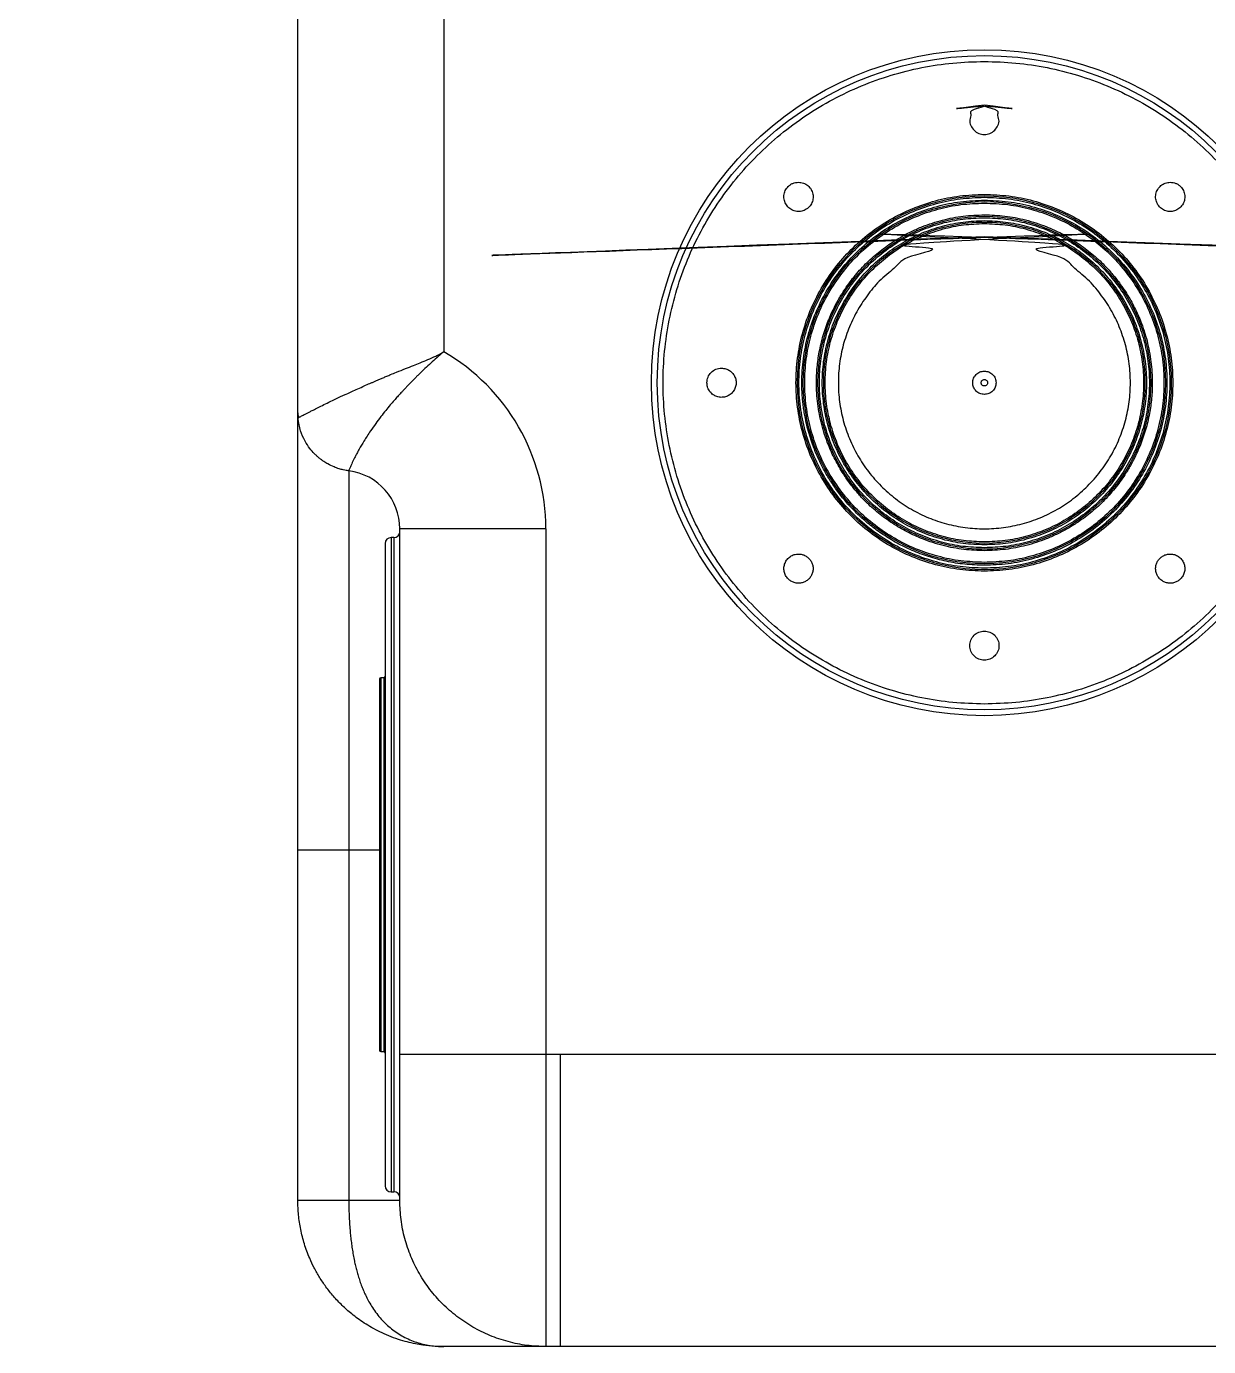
# Model space of a CAD drawing. Extents: x -84241 to 2571207, y -225492 to 1687411.
# Drawn here: x 78182.9 to 78577.5, y -11596.3 to -11155.6 of the extents above; entities that cross this region are included whole.
import ezdxf

# ---------------------------------------------------------------- set-up
doc = ezdxf.new("R2010")
doc.units = 0
doc.header["$LTSCALE"] = 1000
doc.layers.get('0').update_dxf_attribs({"linetype": 'CONTINUOUS'})
doc.layers.add('W-DRAI-DIMS', color=51, linetype='CONTINUOUS')

# ---------------------------------------------------------------- blocks, each defined once
blk = doc.blocks.new('污水提升器')
at = {"layer": 'W-DRAI-DIMS', "color": 9}
for p, q in [((-562.53, 329.51), (-562.53, 540)), ((-487.53, 540), (-487.53, 360.87)), ((-562.53, 329.51), (-562.42, 326.98)), ((-562.53, 105), (-562.53, 329.51)), ((-536.34, 299.76), (-536.34, 105)), ((-513.15, 265.5), (-514.65, 265.5)), ((-514.65, 265.5), (-514.65, -70.5)), ((-513.15, 265.5), (-513.15, -70.5)), ((-435.15, 270), (-510.15, 270)), ((-510.15, 0), (-510.15, 270)), ((-435.15, 270), (-435.15, 0)), ((-518.4, 193.5), (-519.9, 193.5)), ((-519.9, 193.5), (-519.9, 1.5)), ((-518.4, 193.5), (-518.4, 1.5)), ((-536.34, 105), (-562.53, 105)), ((-562.53, -75), (-562.53, 105)), ((-536.34, 105), (-536.34, -75)), ((-520.53, 105), (-536.34, 105)), ((-519.9, 1.5), (-518.4, 1.5)), ((-427.65, 0), (-435.15, 0)), ((0, 0), (-427.65, 0)), ((-514.65, -70.5), (-513.15, -70.5)), ((-536.34, -75), (-562.53, -75)), ((-510.15, -75), (-536.34, -75)), ((-435.15, -150), (-487.53, -150)), ((-427.65, -150), (-435.15, -150)), ((-78.38, -150), (-427.65, -150))]:
    blk.add_line(p, q, dxfattribs=at)
at = {"layer": 'W-DRAI-DIMS', "color": 9, "flags": 128}
blk.add_lwpolyline([(-523.79, -140.63), (-523.94, -140.56), (-524.2, -140.43)], dxfattribs=at)
at = {"layer": 'W-DRAI-DIMS', "color": 9}
for radius in [171, 168, 96, 93, 85.5, 82.5]:
    blk.add_circle((-209.92, 345), radius, dxfattribs=at)
for centre, radius, start, end in [((-540.15, 270), 105, 0, 59.92736), ((-540.15, 270), 30, 0, 82.77118), ((-514.65, 262.5), 3, 90, 180), ((-513.15, 268.5), 3, 270, 0), ((-519.9, 192.75), 0.75, 90, 180), ((-518.4, 194.25), 0.75, 270, 0), ((-519.9, 2.25), 0.75, 180, 270), ((-518.4, 0.75), 0.75, 0, 90), ((-514.65, -67.5), 3, 180, 270), ((-513.15, -73.5), 3, 0, 90)]:
    blk.add_arc(centre, radius, start, end, dxfattribs=at)
for points in [[(-209.92, 180), (-215.32, 180.15), (-226.12, 180.46), (-242.16, 182.93), (-257.89, 186.85), (-273.16, 192.32), (-287.82, 199.25), (-301.73, 207.59), (-314.76, 217.25), (-326.78, 228.14), (-337.67, 240.16), (-347.33, 253.18), (-355.67, 267.09), (-362.6, 281.76), (-368.07, 297.03), (-372.01, 312.76), (-374.39, 328.8), (-375.18, 345), (-374.39, 361.2), (-372.01, 377.24), (-368.07, 392.97), (-362.6, 408.24), (-355.67, 422.91), (-347.33, 436.82), (-337.67, 449.84), (-326.78, 461.86), (-314.76, 472.75), (-301.73, 482.41), (-287.82, 490.75), (-273.16, 497.68), (-257.89, 503.15), (-242.16, 507.07), (-226.12, 509.54), (-215.32, 509.85), (-209.92, 510)], [(-209.92, 510), (-204.52, 509.85), (-193.72, 509.54), (-177.68, 507.07), (-161.94, 503.15), (-146.67, 497.68), (-132.01, 490.75), (-118.1, 482.41), (-105.07, 472.75), (-93.06, 461.86), (-82.17, 449.84), (-72.5, 436.82), (-64.17, 422.91), (-57.23, 408.24), (-51.77, 392.97), (-47.83, 377.24), (-45.45, 361.2), (-44.65, 345), (-45.45, 328.8), (-47.83, 312.76), (-51.77, 297.03), (-57.23, 281.76), (-64.17, 267.09), (-72.5, 253.18), (-82.17, 240.16), (-93.06, 228.14), (-105.07, 217.25), (-118.1, 207.59), (-132.01, 199.25), (-146.67, 192.32), (-161.94, 186.85), (-177.68, 182.93), (-193.72, 180.46), (-204.52, 180.15), (-209.92, 180)], [(-305.38, 447.96), (-304.52, 447.87), (-302.8, 447.7), (-300.52, 446.36), (-298.82, 444.39), (-297.88, 441.95), (-297.81, 439.34), (-298.63, 436.85), (-300.24, 434.79), (-302.45, 433.39), (-305, 432.82), (-307.6, 433.14), (-309.93, 434.32), (-311.74, 436.21), (-312.8, 438.6), (-312.98, 441.2), (-312.32, 443.76), (-311.23, 445.09), (-310.68, 445.76)], [(-310.68, 445.76), (-310.31, 446.09), (-309.58, 446.75), (-308.26, 447.43), (-306.85, 447.88), (-305.87, 447.93), (-305.38, 447.96)], [(-109.16, 445.76), (-108.61, 445.09), (-107.52, 443.76), (-106.85, 441.2), (-107.04, 438.6), (-108.1, 436.21), (-109.9, 434.32), (-112.24, 433.14), (-114.83, 432.82), (-117.39, 433.39), (-119.6, 434.79), (-121.2, 436.85), (-122.02, 439.34), (-121.96, 441.95), (-121.02, 444.39), (-119.31, 446.36), (-117.04, 447.7), (-115.32, 447.87), (-114.46, 447.96)], [(-114.46, 447.96), (-113.97, 447.93), (-112.99, 447.88), (-111.57, 447.43), (-110.26, 446.75), (-109.52, 446.09), (-109.16, 445.76)], [(-209.92, 249.75), (-214.07, 249.91), (-222.39, 250.22), (-234.64, 252.75), (-246.47, 256.74), (-257.68, 262.28), (-268.07, 269.22), (-277.46, 277.46), (-285.7, 286.85), (-292.64, 297.24), (-298.17, 308.45), (-302.19, 320.28), (-304.62, 332.53), (-305.44, 345), (-304.62, 357.47), (-302.19, 369.72), (-298.17, 381.55), (-292.64, 392.76), (-285.7, 403.15), (-277.46, 412.54), (-268.07, 420.78), (-257.68, 427.72), (-246.47, 433.26), (-234.64, 437.25), (-222.39, 439.78), (-214.07, 440.09), (-209.92, 440.25)], [(-209.92, 252.75), (-213.94, 252.9), (-221.99, 253.21), (-233.86, 255.66), (-245.32, 259.52), (-256.17, 264.88), (-266.24, 271.6), (-275.33, 279.58), (-283.31, 288.68), (-290.04, 298.74), (-295.39, 309.6), (-299.28, 321.06), (-301.64, 332.92), (-302.43, 345), (-301.64, 357.08), (-299.28, 368.94), (-295.39, 380.4), (-290.04, 391.26), (-283.31, 401.32), (-275.33, 410.42), (-266.24, 418.4), (-256.17, 425.12), (-245.32, 430.48), (-233.86, 434.34), (-221.99, 436.79), (-213.94, 437.1), (-209.92, 437.25)], [(-209.92, 440.25), (-205.76, 440.09), (-197.45, 439.78), (-185.19, 437.25), (-173.36, 433.26), (-162.16, 427.72), (-151.77, 420.78), (-142.37, 412.54), (-134.13, 403.15), (-127.19, 392.76), (-121.67, 381.55), (-117.65, 369.72), (-115.21, 357.47), (-114.4, 345), (-115.21, 332.53), (-117.65, 320.28), (-121.67, 308.45), (-127.19, 297.24), (-134.13, 286.85), (-142.37, 277.46), (-151.77, 269.22), (-162.16, 262.28), (-173.36, 256.74), (-185.19, 252.75), (-197.45, 250.22), (-205.76, 249.91), (-209.92, 249.75)], [(-209.92, 437.25), (-205.89, 437.1), (-197.84, 436.79), (-185.97, 434.34), (-174.51, 430.48), (-163.66, 425.12), (-153.6, 418.4), (-144.5, 410.42), (-136.52, 401.32), (-129.8, 391.26), (-124.45, 380.4), (-120.56, 368.94), (-118.2, 357.08), (-117.4, 345), (-118.2, 332.92), (-120.56, 321.06), (-124.45, 309.6), (-129.8, 298.74), (-136.52, 288.68), (-144.5, 279.58), (-153.6, 271.6), (-163.66, 264.88), (-174.51, 259.52), (-185.97, 255.66), (-197.84, 253.21), (-205.89, 252.9), (-209.92, 252.75)], [(-209.92, 260.25), (-213.62, 260.39), (-221.01, 260.67), (-231.92, 262.92), (-242.44, 266.47), (-252.41, 271.4), (-261.66, 277.57), (-270.02, 284.9), (-277.35, 293.26), (-283.52, 302.5), (-288.44, 312.47), (-292.01, 323), (-294.18, 333.91), (-294.91, 345), (-294.18, 356.09), (-292.01, 367), (-288.44, 377.53), (-283.52, 387.5), (-277.35, 396.74), (-270.02, 405.1), (-261.66, 412.43), (-252.41, 418.6), (-242.44, 423.53), (-231.92, 427.08), (-221.01, 429.33), (-213.62, 429.61), (-209.92, 429.75)], [(-209.92, 261.75), (-213.55, 261.89), (-220.82, 262.16), (-231.53, 264.37), (-241.87, 267.86), (-251.66, 272.7), (-260.74, 278.76), (-268.95, 285.97), (-276.15, 294.18), (-282.22, 303.26), (-287.05, 313.05), (-290.56, 323.39), (-292.69, 334.1), (-293.41, 345), (-292.69, 355.9), (-290.56, 366.61), (-287.05, 376.95), (-282.22, 386.74), (-276.15, 395.82), (-268.95, 404.03), (-260.74, 411.24), (-251.66, 417.3), (-241.87, 422.14), (-231.53, 425.63), (-220.82, 427.84), (-213.55, 428.11), (-209.92, 428.25)], [(-209.92, 429.75), (-206.22, 429.61), (-198.82, 429.33), (-187.92, 427.08), (-177.39, 423.53), (-167.42, 418.6), (-158.18, 412.43), (-149.82, 405.1), (-142.49, 396.74), (-136.31, 387.5), (-131.4, 377.53), (-127.82, 367), (-125.65, 356.09), (-124.93, 345), (-125.65, 333.91), (-127.82, 323), (-131.4, 312.47), (-136.31, 302.5), (-142.49, 293.26), (-149.82, 284.9), (-158.18, 277.57), (-167.42, 271.4), (-177.39, 266.47), (-187.92, 262.92), (-198.82, 260.67), (-206.22, 260.39), (-209.92, 260.25)], [(-209.92, 428.25), (-206.29, 428.11), (-199.02, 427.84), (-188.31, 425.63), (-177.97, 422.14), (-168.17, 417.3), (-159.09, 411.24), (-150.88, 404.03), (-143.68, 395.82), (-137.61, 386.74), (-132.78, 376.95), (-129.27, 366.61), (-127.14, 355.9), (-126.43, 345), (-127.14, 334.1), (-129.27, 323.39), (-132.78, 313.05), (-137.61, 303.26), (-143.68, 294.18), (-150.88, 285.97), (-159.09, 278.76), (-168.17, 272.7), (-177.97, 267.86), (-188.31, 264.37), (-199.02, 262.16), (-206.29, 261.89), (-209.92, 261.75)], [(-209.92, 263.25), (-213.48, 263.38), (-220.62, 263.65), (-231.14, 265.83), (-241.29, 269.25), (-250.91, 274), (-259.83, 279.96), (-267.89, 287.03), (-274.96, 295.09), (-280.92, 304.01), (-285.66, 313.63), (-289.11, 323.78), (-291.2, 334.3), (-291.9, 345), (-291.2, 355.7), (-289.11, 366.22), (-285.66, 376.37), (-280.92, 385.99), (-274.96, 394.91), (-267.89, 402.97), (-259.83, 410.04), (-250.91, 416), (-241.29, 420.75), (-231.14, 424.17), (-220.62, 426.35), (-213.48, 426.62), (-209.92, 426.75)], [(-209.92, 426.75), (-206.35, 426.62), (-199.22, 426.35), (-188.7, 424.17), (-178.54, 420.75), (-168.93, 416), (-160.01, 410.04), (-151.95, 402.97), (-144.88, 394.91), (-138.92, 385.99), (-134.17, 376.37), (-130.73, 366.22), (-128.64, 355.7), (-127.93, 345), (-128.64, 334.3), (-130.73, 323.78), (-134.17, 313.63), (-138.92, 304.01), (-144.88, 295.09), (-151.95, 287.03), (-160.01, 279.96), (-168.93, 274), (-178.54, 269.25), (-188.7, 265.83), (-199.22, 263.65), (-206.35, 263.38), (-209.92, 263.25)], [(-344.92, 352.5), (-344.18, 352.44), (-342.71, 352.31), (-340.69, 351.32), (-339.04, 349.83), (-337.89, 347.91), (-337.35, 345.75), (-337.45, 343.52), (-338.21, 341.41), (-339.54, 339.62), (-341.33, 338.29), (-343.43, 337.54), (-345.66, 337.43), (-347.83, 337.97), (-349.75, 339.12), (-351.24, 340.77), (-352.23, 342.79), (-352.35, 344.26), (-352.42, 345)], [(-352.42, 345), (-352.31, 345.98), (-352.08, 347.95), (-350.35, 350.43), (-347.87, 352.16), (-345.9, 352.39), (-344.92, 352.5)], [(-209.92, 339), (-210.7, 339.09), (-212.27, 339.27), (-214.27, 340.66), (-215.61, 342.64), (-216.07, 345), (-215.61, 347.36), (-214.27, 349.34), (-212.27, 350.73), (-210.7, 350.91), (-209.92, 351)], [(-209.92, 343.33), (-210.14, 343.36), (-210.57, 343.41), (-211.13, 343.79), (-211.5, 344.34), (-211.63, 345), (-211.5, 345.66), (-211.13, 346.21), (-210.57, 346.59), (-210.14, 346.64), (-209.92, 346.67)], [(-209.92, 351), (-209.13, 350.91), (-207.56, 350.73), (-205.56, 349.34), (-204.23, 347.36), (-203.76, 345), (-204.23, 342.64), (-205.56, 340.66), (-207.56, 339.27), (-209.13, 339.09), (-209.92, 339)], [(-209.92, 346.67), (-209.7, 346.64), (-209.26, 346.59), (-208.71, 346.21), (-208.33, 345.66), (-208.2, 345), (-208.33, 344.34), (-208.71, 343.79), (-209.26, 343.41), (-209.7, 343.36), (-209.92, 343.33)], [(-517.65, 262.5), (-517.65, 262.35), (-517.65, 262.04), (-517.65, 259.57), (-517.65, 255.65), (-517.65, 250.18), (-517.65, 243.25), (-517.65, 234.91), (-517.65, 225.25), (-517.65, 214.36), (-517.65, 202.34), (-517.65, 189.32), (-517.65, 175.41), (-517.65, 160.74), (-517.65, 145.47), (-517.65, 129.74), (-517.65, 113.7), (-517.65, 97.5), (-517.65, 81.3), (-517.65, 65.26), (-517.65, 49.53), (-517.65, 34.26), (-517.65, 19.59), (-517.65, 5.68), (-517.65, -7.34), (-517.65, -19.36), (-517.65, -30.25), (-517.65, -39.91), (-517.65, -48.25), (-517.65, -55.18), (-517.65, -60.65), (-517.65, -64.57), (-517.65, -67.04), (-517.65, -67.35), (-517.65, -67.5)], [(-310.68, 244.24), (-311.16, 244.8), (-312.11, 245.93), (-312.83, 248.06), (-312.95, 250.29), (-312.41, 252.45), (-311.26, 254.37), (-309.6, 255.86), (-307.59, 256.85), (-306.11, 256.98), (-305.38, 257.04)], [(-305.38, 257.04), (-304.76, 257), (-303.54, 256.91), (-301.81, 256.22), (-300.29, 255.16), (-299.08, 253.75), (-298.24, 252.09), (-297.84, 250.28), (-297.88, 248.43), (-298.38, 246.64), (-299.29, 245.03), (-300.57, 243.68), (-302.14, 242.69), (-303.9, 242.11), (-305.75, 241.97), (-307.57, 242.29), (-309.29, 243.03), (-310.22, 243.83), (-310.68, 244.24)], [(-109.16, 244.24), (-109.62, 243.83), (-110.55, 243.03), (-112.26, 242.29), (-114.09, 241.97), (-115.94, 242.11), (-117.7, 242.69), (-119.26, 243.68), (-120.54, 245.03), (-121.46, 246.64), (-121.95, 248.43), (-122, 250.28), (-121.59, 252.09), (-120.76, 253.75), (-119.55, 255.16), (-118.03, 256.22), (-116.3, 256.91), (-115.07, 257), (-114.46, 257.04)], [(-114.46, 257.04), (-113.72, 256.98), (-112.25, 256.85), (-110.23, 255.86), (-108.58, 254.37), (-107.43, 252.45), (-106.88, 250.29), (-107, 248.06), (-107.73, 245.93), (-108.68, 244.8), (-109.16, 244.24)], [(-209.92, 202.5), (-210.9, 202.61), (-212.86, 202.84), (-215.36, 204.57), (-217.03, 207.05), (-217.61, 210), (-217.03, 212.95), (-215.36, 215.43), (-212.86, 217.16), (-210.9, 217.39), (-209.92, 217.5)], [(-209.92, 217.5), (-208.94, 217.39), (-206.97, 217.16), (-204.48, 215.43), (-202.81, 212.95), (-202.22, 210), (-202.81, 207.05), (-204.48, 204.57), (-206.97, 202.84), (-208.94, 202.61), (-209.92, 202.5)], [(-520.65, 192.75), (-520.65, 192.59), (-520.65, 192.28), (-520.65, 189.75), (-520.65, 185.76), (-520.65, 180.22), (-520.65, 173.28), (-520.65, 165.04), (-520.65, 155.65), (-520.65, 145.26), (-520.65, 134.05), (-520.65, 122.22), (-520.65, 109.97), (-520.65, 97.5), (-520.65, 85.03), (-520.65, 72.78), (-520.65, 60.95), (-520.65, 49.74), (-520.65, 39.35), (-520.65, 29.96), (-520.65, 21.72), (-520.65, 14.78), (-520.65, 9.24), (-520.65, 5.25), (-520.65, 2.72), (-520.65, 2.41), (-520.65, 2.25)], [(-435.15, 0), (-438.42, 0), (-444.96, 0), (-454.61, 0), (-463.93, 0), (-472.75, 0), (-480.93, 0), (-488.33, 0), (-494.82, 0), (-500.28, 0), (-504.64, 0), (-507.78, 0), (-509.77, 0), (-510.02, 0), (-510.15, 0)], [(-435.15, -150), (-438.42, -149.88), (-444.96, -149.63), (-454.61, -147.64), (-463.93, -144.49), (-472.75, -140.14), (-480.93, -134.67), (-488.33, -128.18), (-494.82, -120.79), (-500.28, -112.61), (-504.64, -103.78), (-507.78, -94.47), (-509.77, -84.82), (-510.02, -78.27), (-510.15, -75)]]:
    blk.add_open_spline(points, degree=3, dxfattribs=at)
for points, knots in [([(-209.92, 487.5), (-183.05, 484.41), (-218.99, 488.54), (-201.26, 485.06), (-203.67, 483.05), (-201.99, 479.97), (-202.87, 477.06), (-204.46, 474.56), (-206.98, 472.89), (-209.92, 472.3), (-212.86, 472.89), (-215.38, 474.56), (-216.97, 477.06), (-217.84, 479.97), (-216.16, 483.05), (-218.58, 485.06), (-200.85, 488.54), (-236.79, 484.41), (-209.92, 487.5)], [0, 0, 0, 0, 1.710662, 3.421321, 5.131981, 6.84264, 8.553299, 10.263959, 11.974619, 13.68528, 15.395942, 17.106602, 18.817261, 20.527921, 22.23858, 23.949239, 25.659898, 27.37056, 27.37056, 27.37056, 27.37056]), ([(-209.92, 248.25), (-214.14, 248.41), (-222.58, 248.73), (-235.03, 251.3), (-247.05, 255.35), (-258.43, 260.97), (-268.98, 268.02), (-278.53, 276.39), (-286.89, 285.93), (-293.95, 296.49), (-299.56, 307.87), (-303.64, 319.89), (-306.11, 332.34), (-306.94, 345), (-306.11, 357.66), (-303.64, 370.11), (-299.56, 382.13), (-293.95, 393.51), (-286.89, 404.07), (-278.53, 413.61), (-268.98, 421.98), (-258.43, 429.03), (-247.05, 434.65), (-235.03, 438.7), (-222.58, 441.27), (-214.14, 441.59), (-209.92, 441.75)], [0, 0, 0, 0, 0.0416673, 0.0833303, 0.125, 0.1666673, 0.2083303, 0.25, 0.2916673, 0.3333303, 0.375, 0.4166673, 0.4583303, 0.5, 0.5416674, 0.5833303, 0.625, 0.6666674, 0.7083303, 0.75, 0.7916674, 0.8333304, 0.875, 0.9166674, 0.9583303, 1, 1, 1, 1]), ([(-209.92, 441.75), (-205.7, 441.59), (-197.25, 441.27), (-184.81, 438.7), (-172.79, 434.65), (-161.4, 429.03), (-150.85, 421.98), (-141.31, 413.61), (-132.94, 404.07), (-125.89, 393.51), (-120.28, 382.13), (-116.2, 370.11), (-113.72, 357.66), (-112.89, 345), (-113.72, 332.34), (-116.2, 319.89), (-120.28, 307.87), (-125.89, 296.49), (-132.94, 285.93), (-141.31, 276.39), (-150.85, 268.02), (-161.4, 260.97), (-172.79, 255.35), (-184.81, 251.3), (-197.25, 248.73), (-205.7, 248.41), (-209.92, 248.25)], [0, 0, 0, 0, 0.041667, 0.08333, 0.125, 0.166667, 0.20833, 0.25, 0.291667, 0.33333, 0.375, 0.416667, 0.45833, 0.5, 0.541667, 0.58333, 0.625, 0.666667, 0.70833, 0.75, 0.791667, 0.83333, 0.875, 0.916667, 0.95833, 1, 1, 1, 1]), ([(-209.92, 251.25), (-213.26, 251.35), (-219.83, 251.56), (-229.43, 253.15), (-238.48, 255.55), (-246.95, 258.72), (-254.77, 262.53), (-261.93, 266.86), (-268.4, 271.59), (-274.2, 276.62), (-279.33, 281.85), (-283.84, 287.2), (-287.74, 292.59), (-291.08, 297.94), (-293.9, 303.2), (-296.25, 308.32), (-298.14, 313.16), (-299.67, 317.77), (-300.89, 322.21), (-301.79, 326.18), (-302.42, 329.67), (-302.87, 332.64), (-303.2, 335.5), (-303.39, 337.7), (-303.49, 339.22), (-303.55, 340.18), (-303.59, 341.14), (-303.62, 342.11), (-303.65, 343.07), (-303.66, 344.04), (-303.69, 348.77), (-303.13, 357.27), (-300.73, 369.33), (-296.78, 380.98), (-291.34, 392.01), (-284.51, 402.23), (-276.4, 411.48), (-267.15, 419.59), (-256.93, 426.42), (-245.9, 431.87), (-234.25, 435.8), (-222.19, 438.29), (-214.01, 438.6), (-209.92, 438.75)], [0, 0, 0, 0, 0.034071, 0.066848, 0.098962, 0.12934, 0.158868, 0.187515, 0.214424, 0.240479, 0.265656, 0.289096, 0.311676, 0.333383, 0.353352, 0.372458, 0.390693, 0.406329, 0.421948, 0.437586, 0.447802, 0.458009, 0.46822, 0.477188, 0.480463, 0.483738, 0.487012, 0.490287, 0.493562, 0.496838, 0.500115, 0.541773, 0.583426, 0.625086, 0.666744, 0.708397, 0.750058, 0.791715, 0.833369, 0.875029, 0.916687, 0.95834, 1, 1, 1, 1]), ([(-209.92, 438.75), (-205.83, 438.6), (-197.65, 438.29), (-185.58, 435.8), (-173.94, 431.87), (-162.91, 426.42), (-152.68, 419.59), (-143.44, 411.48), (-135.33, 402.23), (-128.5, 392.01), (-123.06, 380.98), (-119.1, 369.33), (-116.7, 357.27), (-115.9, 345), (-116.7, 332.73), (-119.1, 320.67), (-123.06, 309.02), (-128.5, 297.99), (-135.33, 287.77), (-143.44, 278.52), (-152.68, 270.41), (-162.91, 263.58), (-173.94, 258.13), (-185.58, 254.2), (-197.65, 251.71), (-205.83, 251.4), (-209.92, 251.25)], [0, 0, 0, 0, 0.041667, 0.08333, 0.125, 0.166667, 0.20833, 0.25, 0.291667, 0.33333, 0.375, 0.416667, 0.45833, 0.5, 0.541667, 0.58333, 0.625, 0.666667, 0.70833, 0.75, 0.791667, 0.83333, 0.875, 0.916667, 0.95833, 1, 1, 1, 1]), ([(-209.92, 258.75), (-213.42, 258.87), (-220.54, 259.13), (-231.22, 261.19), (-240.98, 264.33), (-249.66, 268.29), (-257.25, 272.72), (-264.4, 277.94), (-270.28, 283.24), (-275.04, 288.34), (-278.86, 293.05), (-282.83, 298.73), (-286.72, 305.44), (-290.56, 313.9), (-293.68, 323.5), (-295.71, 334.16), (-296.33, 344.04), (-295.92, 352.94), (-294.8, 361.06), (-292.84, 369.26), (-290.32, 376.48), (-287.65, 382.52), (-285.05, 387.48), (-281.58, 393.18), (-276.98, 399.48), (-271.01, 406.1), (-264.4, 412.06), (-258.03, 416.71), (-252.18, 420.26), (-247.02, 422.93), (-240.16, 425.92), (-231.42, 428.74), (-220.76, 430.86), (-213.53, 431.12), (-209.92, 431.25)], [0, 0, 0, 0, 0.038795, 0.07881, 0.119966, 0.152127, 0.184289, 0.217134, 0.24998, 0.271887, 0.294285, 0.31717, 0.348585, 0.380011, 0.42, 0.459985, 0.499977, 0.529295, 0.558629, 0.590557, 0.622534, 0.643169, 0.663765, 0.684407, 0.717153, 0.750005, 0.782851, 0.815696, 0.837157, 0.858571, 0.880034, 0.920023, 0.960008, 1, 1, 1, 1]), ([(-209.92, 431.25), (-206.41, 431.13), (-199.29, 430.87), (-188.62, 428.81), (-178.86, 425.67), (-170.17, 421.71), (-162.59, 417.28), (-155.44, 412.06), (-149.56, 406.76), (-144.8, 401.66), (-140.98, 396.95), (-137, 391.27), (-133.12, 384.56), (-129.27, 376.1), (-126.16, 366.5), (-124.12, 355.84), (-123.5, 345.96), (-123.91, 337.06), (-125.04, 328.94), (-127, 320.74), (-129.51, 313.52), (-132.19, 307.48), (-134.78, 302.52), (-138.26, 296.82), (-142.86, 290.52), (-148.82, 283.9), (-155.44, 277.94), (-161.81, 273.29), (-167.65, 269.74), (-172.82, 267.07), (-179.68, 264.08), (-188.41, 261.26), (-199.08, 259.14), (-206.3, 258.88), (-209.92, 258.75)], [0, 0, 0, 0, 0.038795, 0.07881, 0.119966, 0.152127, 0.184289, 0.217134, 0.24998, 0.271887, 0.294285, 0.31717, 0.348585, 0.380011, 0.42, 0.459985, 0.499977, 0.529295, 0.558629, 0.590557, 0.622534, 0.643169, 0.663765, 0.684407, 0.717153, 0.750005, 0.782851, 0.815696, 0.837157, 0.858571, 0.880034, 0.920023, 0.960008, 1, 1, 1, 1]), ([(-209.92, 420), (282.08, 401.38), (-426.92, 428.21), (-129.67, 415.34), (-197.42, 415.11), (-167.95, 409.97), (-165.3, 404.72), (-156.42, 398.17), (-150.33, 390.79), (-144.76, 382.61), (-140.43, 373.78), (-137.26, 364.47), (-135.35, 354.82), (-134.7, 345), (-135.35, 335.18), (-137.27, 325.53), (-140.43, 316.22), (-144.78, 307.39), (-150.25, 299.21), (-156.73, 291.82), (-164.13, 285.33), (-172.31, 279.86), (-181.13, 275.51), (-190.45, 272.35), (-200.1, 270.43), (-209.92, 269.79), (-219.74, 270.43), (-229.38, 272.35), (-238.7, 275.51), (-247.53, 279.86), (-255.71, 285.33), (-263.1, 291.82), (-269.59, 299.21), (-275.06, 307.39), (-279.41, 316.22), (-282.57, 325.53), (-284.49, 335.18), (-285.13, 345), (-284.49, 354.82), (-282.57, 364.47), (-279.4, 373.78), (-275.08, 382.61), (-269.51, 390.79), (-263.42, 398.17), (-254.54, 404.72), (-251.89, 409.97), (-222.42, 415.11), (-290.16, 415.34), (7.08, 428.21), (-701.92, 401.38), (-209.92, 420)], [0, 0, 0, 0, 3.132168, 6.264335, 9.396502, 12.528669, 15.660836, 18.793003, 21.92517, 25.057337, 28.189504, 31.32167, 34.453837, 37.586004, 40.718171, 43.850338, 46.982505, 50.114672, 53.246839, 56.379006, 59.511173, 62.643339, 65.775506, 68.907673, 72.039841, 75.172009, 78.304177, 81.436344, 84.568511, 87.700678, 90.832845, 93.965012, 97.097179, 100.229346, 103.361513, 106.49368, 109.625846, 112.758013, 115.89018, 119.022347, 122.154514, 125.286681, 128.418848, 131.551015, 134.683182, 137.815348, 140.947515, 144.079682, 147.211849, 150.344018, 150.344018, 150.344018, 150.344018]), ([(210.08, 420), (702.08, 401.38), (-6.92, 428.21), (290.33, 415.34), (222.58, 415.11), (252.05, 409.97), (254.7, 404.72), (263.58, 398.17), (269.67, 390.79), (275.24, 382.61), (279.57, 373.78), (282.74, 364.47), (284.65, 354.82), (285.3, 345), (284.65, 335.18), (282.73, 325.53), (279.57, 316.22), (275.22, 307.39), (269.75, 299.21), (263.27, 291.82), (255.87, 285.33), (247.69, 279.86), (238.87, 275.51), (229.55, 272.35), (219.9, 270.43), (210.08, 269.79), (200.26, 270.43), (190.62, 272.35), (181.3, 275.51), (172.47, 279.86), (164.29, 285.33), (156.9, 291.82), (150.41, 299.21), (144.94, 307.39), (140.59, 316.22), (137.43, 325.53), (135.51, 335.18), (134.87, 345), (135.51, 354.82), (137.43, 364.47), (140.6, 373.78), (144.92, 382.61), (150.49, 390.79), (156.58, 398.17), (165.46, 404.72), (168.11, 409.97), (197.58, 415.11), (129.84, 415.34), (427.08, 428.21), (-281.92, 401.38), (210.08, 420)], [0, 0, 0, 0, 3.132168, 6.264335, 9.396502, 12.528669, 15.660836, 18.793003, 21.92517, 25.057337, 28.189504, 31.32167, 34.453837, 37.586004, 40.718171, 43.850338, 46.982505, 50.114672, 53.246839, 56.379006, 59.511173, 62.643339, 65.775506, 68.907673, 72.039841, 75.172009, 78.304177, 81.436344, 84.568511, 87.700678, 90.832845, 93.965012, 97.097179, 100.229346, 103.361513, 106.49368, 109.625846, 112.758013, 115.89018, 119.022347, 122.154514, 125.286681, 128.418848, 131.551015, 134.683182, 137.815348, 140.947515, 144.079682, 147.211849, 150.344018, 150.344018, 150.344018, 150.344018]), ([(-562.42, 326.98), (-562.21, 327.1), (-561.8, 327.33), (-560.52, 327.96), (-559.25, 328.63), (-558.1, 329.22), (-556.76, 329.92), (-555.02, 330.8), (-552.79, 331.93), (-549.9, 333.37), (-546.55, 335.01), (-542.68, 336.86), (-538.94, 338.6), (-535.49, 340.18), (-532.46, 341.55), (-529.33, 342.95), (-526.78, 344.08), (-524.87, 344.92), (-523.51, 345.51), (-522.03, 346.16), (-520.42, 346.85), (-518.68, 347.59), (-516.81, 348.38), (-514.54, 349.34), (-511.33, 350.65), (-507.4, 352.18), (-503.28, 353.78), (-499.48, 355.3), (-495.68, 356.93), (-491.79, 358.56), (-489.3, 359.89), (-488.14, 360.51)], [0, 0, 0, 0, 0.065432, 0.124943, 0.154941, 0.185812, 0.217569, 0.250228, 0.295501, 0.342958, 0.39354, 0.445666, 0.500896, 0.533739, 0.568188, 0.604246, 0.636903, 0.649849, 0.663897, 0.679048, 0.695301, 0.712656, 0.731114, 0.750675, 0.779229, 0.823726, 0.861491, 0.893414, 0.928679, 0.966944, 1, 1, 1, 1]), ([(-488.14, 360.51), (-490.18, 358.71), (-494.29, 355.08), (-498.68, 350.91), (-501.49, 348.15), (-502.8, 346.85), (-504.09, 345.54), (-505.38, 344.22), (-506.65, 342.9), (-507.9, 341.57), (-509.02, 340.36), (-510.17, 339.12), (-511.48, 337.69), (-513.17, 335.79), (-515.2, 333.44), (-517.51, 330.64), (-520.02, 327.44), (-522.66, 323.89), (-525.66, 319.62), (-528.54, 315.15), (-530.5, 311.78), (-531.62, 309.76), (-532.19, 308.71), (-532.7, 307.75), (-533.15, 306.88), (-533.54, 306.1), (-534.29, 304.58), (-535.16, 302.7), (-535.91, 300.99), (-536.32, 299.95), (-536.35, 299.83), (-536.37, 299.76)], [0, 0, 0, 0, 0.0676409, 0.1367503, 0.1524627, 0.1682429, 0.1840898, 0.2000025, 0.21598, 0.2320215, 0.248126, 0.2598074, 0.2772875, 0.3005271, 0.3294771, 0.3640815, 0.4042816, 0.4500198, 0.5012444, 0.5759911, 0.6422386, 0.6624748, 0.6817922, 0.7001954, 0.7176881, 0.7342737, 0.749955, 0.8189733, 0.8814091, 0.9401181, 1, 1, 1, 1]), ([(-487.53, 360.87), (-487.66, 360.79), (-487.86, 360.67), (-488.07, 360.55), (-488.14, 360.51)], [0, 0, 0, 0, 0.625395, 1, 1, 1, 1]), ([(-536.37, 299.76), (-536.37, 299.76), (-536.38, 299.76), (-536.48, 299.78), (-536.86, 299.83), (-537.8, 299.97), (-539.34, 300.28), (-541.48, 300.84), (-544.15, 301.8), (-546.41, 302.88), (-548.11, 303.87), (-549.18, 304.55), (-550.35, 305.37), (-551.59, 306.33), (-552.86, 307.43), (-554.49, 309.02), (-556.6, 311.47), (-559.11, 315.29), (-560.91, 319.46), (-562.01, 323.52), (-562.28, 325.8), (-562.42, 326.98)], [0, 0, 0, 0, 0.0026834, 0.0056592, 0.013344, 0.0384296, 0.0777166, 0.1314693, 0.2008671, 0.2855472, 0.3141402, 0.3449095, 0.3783185, 0.4182241, 0.4591723, 0.5011638, 0.5838246, 0.6944998, 0.8331509, 0.9130711, 1, 1, 1, 1]), ([(-510.15, -75), (-510.15, -74.96), (-510.15, -74.89), (-510.15, -74.26), (-510.15, -73.15), (-510.15, -71.47), (-510.15, -69.03), (-510.15, -66.2), (-510.15, -63.34), (-510.15, -60.81), (-510.15, -57.83), (-510.15, -54.32), (-510.15, -50.11), (-510.15, -46.19), (-510.15, -43.08), (-510.15, -41.23), (-510.15, -39.21), (-510.15, -37.16), (-510.15, -34.89), (-510.15, -32.41), (-510.15, -29.59), (-510.15, -26.72), (-510.15, -22.2), (-510.15, -15.99), (-510.15, -8.02), (-510.15, -2.68), (-510.15, 0)], [0, 0, 0, 0, 0.084383, 0.167291, 0.249383, 0.332799, 0.415441, 0.497764, 0.539525, 0.581732, 0.62288, 0.664832, 0.706754, 0.748335, 0.760848, 0.773428, 0.78603, 0.799852, 0.811248, 0.826705, 0.842578, 0.85853, 0.874207, 0.915968, 0.957771, 1, 1, 1, 1]), ([(-435.15, 0), (-435.15, -4.3), (-435.15, -12.7), (-435.15, -24.95), (-435.15, -36.53), (-435.15, -47.47), (-435.15, -57.79), (-435.15, -67.51), (-435.15, -76.63), (-435.15, -85.17), (-435.15, -93.15), (-435.15, -100.57), (-435.15, -107.45), (-435.15, -114.24), (-435.15, -120.79), (-435.15, -126.96), (-435.15, -132.39), (-435.15, -137.09), (-435.15, -141.07), (-435.15, -144.33), (-435.15, -146.87), (-435.15, -148.68), (-435.15, -149.8), (-435.15, -149.93), (-435.15, -150)], [0, 0, 0, 0, 0.0418635, 0.0816428, 0.1195945, 0.1559892, 0.1911121, 0.2252626, 0.2587514, 0.291897, 0.3250201, 0.3584373, 0.392456, 0.4273687, 0.4708259, 0.5164063, 0.5645111, 0.6155069, 0.6697322, 0.7275035, 0.7891228, 0.8548838, 0.9250779, 1, 1, 1, 1]), ([(-427.65, -150), (-427.65, -149.93), (-427.65, -149.79), (-427.65, -148.56), (-427.65, -146.58), (-427.65, -143.81), (-427.65, -140.25), (-427.65, -135.98), (-427.65, -131.05), (-427.65, -125.52), (-427.65, -119.27), (-427.65, -112.28), (-427.65, -104.27), (-427.65, -95.08), (-427.65, -84.58), (-427.65, -73.08), (-427.65, -60.56), (-427.65, -46.98), (-427.65, -32.33), (-427.65, -16.55), (-427.65, -5.64), (-427.65, 0)], [0, 0, 0, 0, 0.078211, 0.151269, 0.219512, 0.283272, 0.342885, 0.398701, 0.448178, 0.494936, 0.539333, 0.581762, 0.622651, 0.667037, 0.710781, 0.754609, 0.799257, 0.84545, 0.89388, 0.945194, 1, 1, 1, 1]), ([(-487.53, -150), (-489.04, -149.97), (-492.65, -149.91), (-497.53, -149.39), (-502.28, -148.57), (-506.48, -147.61), (-511.04, -146.28), (-515.75, -144.55), (-520.33, -142.51), (-524.54, -140.29), (-528.33, -137.98), (-531.72, -135.64), (-534.74, -133.32), (-537.39, -131.06), (-540.58, -128.09), (-544.2, -124.26), (-548.06, -119.43), (-551.36, -114.52), (-554.14, -109.61), (-556.83, -103.94), (-559.25, -97.4), (-561.15, -89.93), (-562.32, -82.45), (-562.46, -77.46), (-562.53, -75)], [0, 0, 0, 0, 0.039042, 0.09388, 0.12723, 0.16453, 0.20578, 0.250979, 0.29499, 0.336192, 0.374586, 0.410173, 0.442953, 0.472928, 0.500098, 0.55524, 0.607745, 0.657634, 0.704931, 0.749666, 0.81466, 0.877949, 0.939677, 1, 1, 1, 1]), ([(-536.34, -75), (-536.31, -77.51), (-536.25, -82.64), (-535.85, -88.78), (-535.41, -93.43), (-535.05, -96.59), (-534.61, -99.76), (-534.09, -102.92), (-533.52, -105.85), (-532.91, -108.58), (-532.26, -111.14), (-531.52, -113.75), (-530.66, -116.42), (-529.72, -119.01), (-528.65, -121.61), (-527.43, -124.27), (-525.95, -127.11), (-523.48, -131.21), (-519.79, -136.06), (-514.47, -141.06), (-508.45, -145.07), (-501.77, -147.93), (-494.76, -149.68), (-489.91, -149.9), (-487.53, -150)], [0, 0, 0, 0, 0.0622376, 0.1271278, 0.1538506, 0.1810121, 0.2086182, 0.2366755, 0.2651924, 0.2881446, 0.3122209, 0.3374289, 0.3637779, 0.391279, 0.4169618, 0.446039, 0.4785379, 0.5144936, 0.5947257, 0.6737633, 0.7564563, 0.8400689, 0.9213087, 1, 1, 1, 1])]:
    blk.add_open_spline(points, degree=3, knots=knots, dxfattribs=at)

msp = doc.modelspace()

# ---------------------------------------------------------------- block references
at = {"xscale": 0.65, "yscale": 0.65, "zscale": 0.65, "rotation": 0.0001597493945174679}
msp.add_blockref('污水提升器', (78639.13, -11498.85, 0), dxfattribs=at)

doc.saveas('drawing.dxf')
